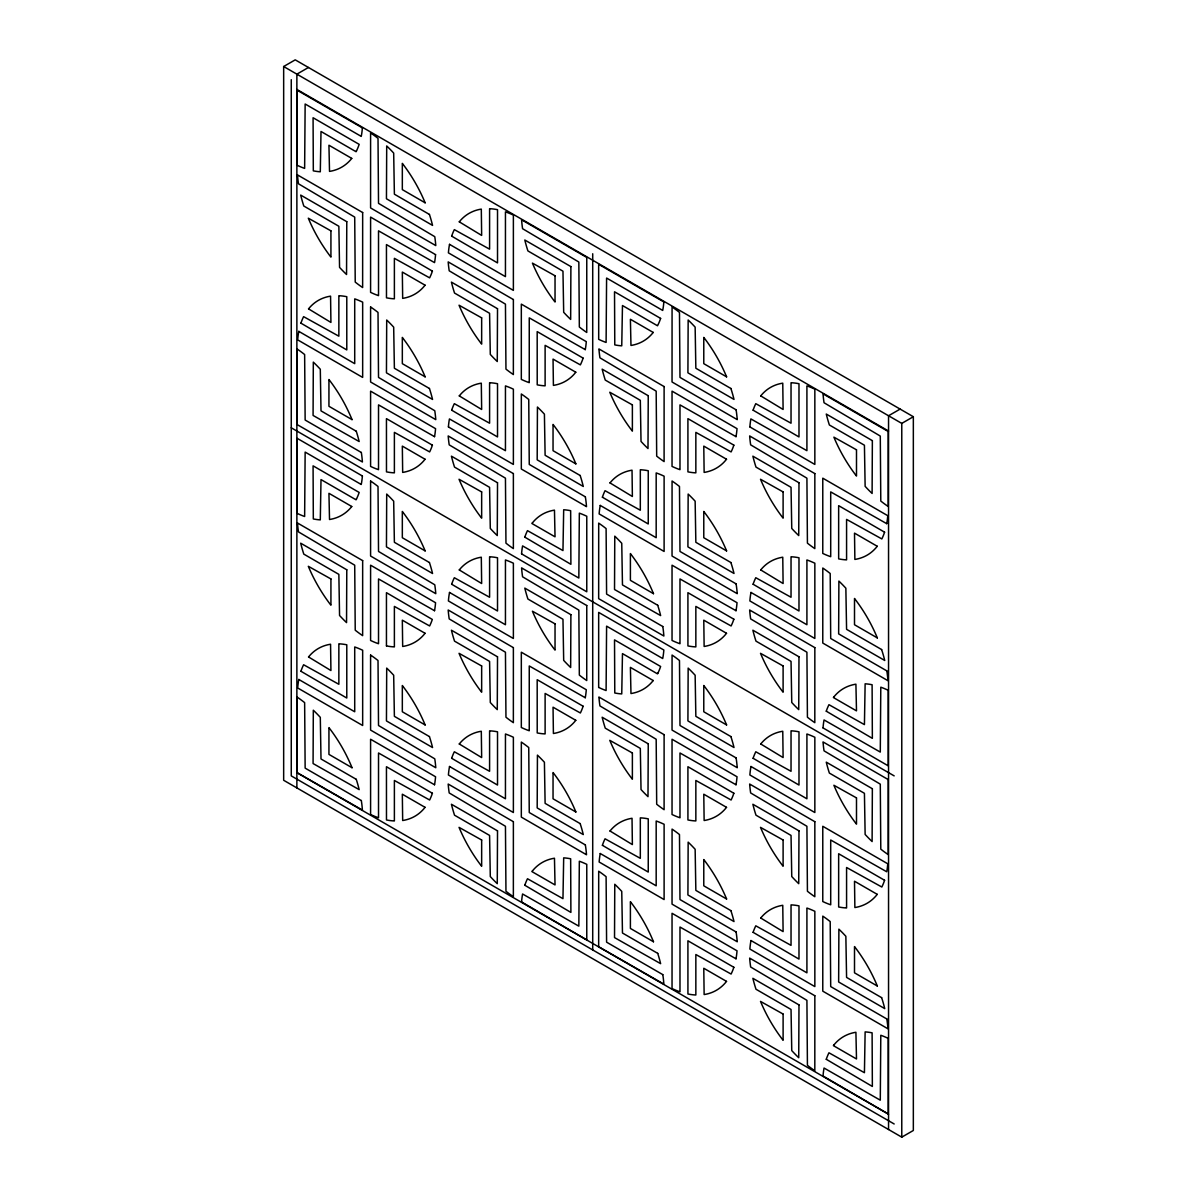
<?xml version="1.0" encoding="UTF-8"?>
<svg xmlns="http://www.w3.org/2000/svg" width="1197" height="1197" viewBox="0 0 1197 1197"><rect width="100%" height="100%" fill="white"/><g stroke="black" fill="none" stroke-linecap="round" stroke-linejoin="round"><path stroke-width="1.5" d="M283.659 66.523L295.225 59.85L913.341 416.721L913.341 1130.477L901.775 1137.15L283.659 780.279L283.659 66.523L901.775 423.394L913.341 416.721M308.452 67.481L296.871 74.169L296.871 787.91M900.129 409.09L888.548 415.763L888.548 1129.519M296.871 89.431L888.548 431.04M660.624 318.402L614.525 291.784L614.779 344.886A100.967 58.294 60 0 0 621.752 345.828L622.47 305.534L657.512 325.764L657.946 324.941A100.967 58.294 60 0 0 660.624 318.417M749.861 426.91L814.843 464.436L814.843 389.175L813.556 388.561A100.967 58.294 60 0 0 807.631 386.152L806.913 385.913L806.913 450.685L750.878 418.92A100.967 58.294 60 0 0 749.876 426.895M435.558 254.617L370.591 217.106L370.591 292.367L371.878 292.966A100.967 58.294 60 0 0 377.788 295.375L378.521 295.629L378.521 230.841L434.541 262.607A100.967 58.294 60 0 0 435.558 254.647M448.411 426.925L513.378 464.436L513.378 389.175L512.092 388.561A100.967 58.294 60 0 0 506.181 386.167L505.448 385.913L505.448 450.7L449.429 418.935A100.967 58.294 60 0 0 448.411 426.895M291.26 427.793L894.174 775.88M887.755 863.785L822.773 826.274L822.773 901.536L824.06 902.134A100.967 58.294 60 0 0 829.985 904.543L830.703 904.797L830.703 840.01L886.738 871.775A100.967 58.294 60 0 0 887.755 863.815M296.871 772.649L888.548 1114.242M894.174 1123.983L291.26 775.895L291.26 79.69M901.775 423.394L901.775 1137.15M598.665 687.437L598.665 612.4L663.841 650.031L663.722 651.452A100.967 58.294 60 0 1 662.854 657.781L662.704 658.53L606.595 626.151L606.101 690.549A100.967 58.294 60 0 1 598.695 687.437M592.71 253.749L592.71 949.939M386.451 645.901L386.451 592.68L432.312 619.447A100.967 58.294 60 0 1 429.633 625.956L394.382 606.415L394.382 646.889L393.454 646.844A100.967 58.294 60 0 1 386.481 645.916M370.591 132.912L370.591 207.949L435.768 245.58L435.648 244.008A100.967 58.294 60 0 0 434.765 236.677L378.521 203.355L378.013 138.373A100.967 58.294 60 0 0 370.606 132.927M370.591 306.956L370.591 381.993L435.768 419.623L435.648 418.067A100.967 58.294 60 0 0 434.765 410.721L378.521 377.414L378.013 312.417A100.967 58.294 60 0 0 370.606 306.986M370.591 481.014L370.591 556.036L435.768 593.667L435.648 592.111A100.967 58.294 60 0 0 434.765 584.779L378.521 551.458L378.013 486.476A100.967 58.294 60 0 0 370.606 481.029M370.591 655.058L370.591 730.08L435.768 767.726L435.648 766.155A100.967 58.294 60 0 0 434.765 758.823L378.521 725.502L378.013 660.52A100.967 58.294 60 0 0 370.606 655.073M521.563 553.867L586.769 591.797L586.769 516.251A100.967 58.294 60 0 0 579.333 513.139L578.839 578.046L522.58 545.907A100.967 58.294 60 0 0 521.563 553.867M521.563 901.954L586.769 939.884L586.769 864.339A100.967 58.294 60 0 0 579.333 861.227L578.839 926.149L522.58 893.994A100.967 58.294 60 0 0 521.563 901.954M823.027 727.911L888.219 765.841L888.219 690.295A100.967 58.294 60 0 0 880.797 687.183L880.289 752.09L824.045 719.951A100.967 58.294 60 0 0 823.027 727.911M823.027 1076.013L888.219 1113.928L888.219 1038.383A100.967 58.294 60 0 0 880.797 1035.27L880.289 1100.193L824.045 1068.038A100.967 58.294 60 0 0 823.027 1076.013M362.392 127.884L362.257 129.306A100.967 58.294 60 0 1 361.389 135.635L361.24 136.398L305.145 104.004L304.637 168.403A100.967 58.294 60 0 1 297.23 165.306L297.2 90.254L362.392 127.884M362.392 475.987L362.257 477.408A100.967 58.294 60 0 1 361.389 483.738L361.24 484.486L305.145 452.092L304.637 516.505A100.967 58.294 60 0 1 297.23 513.393L297.2 438.356L362.392 475.987M663.841 301.943L663.722 303.35A100.967 58.294 60 0 1 662.854 309.679L662.704 310.442L606.595 278.048L606.101 342.447A100.967 58.294 60 0 1 598.695 339.35L598.665 264.313L663.841 301.943M298.801 331.374L298.696 331.898A100.967 58.294 60 0 0 297.679 339.873L362.661 377.414L362.661 302.153L361.359 301.539A100.967 58.294 60 0 0 355.449 299.13L354.716 298.891L354.716 363.664L298.801 331.374M298.801 679.477L298.696 680.001A100.967 58.294 60 0 0 297.679 687.961L362.661 725.502L362.661 650.24L361.359 649.642A100.967 58.294 60 0 0 355.449 647.233L354.716 646.979L354.716 711.766L298.801 679.477M449.518 244.353L449.429 244.876A100.967 58.294 60 0 0 448.411 252.851L513.378 290.392L513.378 215.116L512.092 214.517A100.967 58.294 60 0 0 506.181 212.108L505.448 211.854L505.448 276.642L449.518 244.353M434.541 436.651L378.521 404.885L378.521 469.673L377.788 469.419A100.967 58.294 60 0 1 371.878 467.025L370.591 466.411L370.591 391.15L435.558 428.661A100.967 58.294 60 0 1 434.541 436.651M434.541 610.709L378.521 578.944L378.521 643.717L377.788 643.477A100.967 58.294 60 0 1 371.878 641.068L370.591 640.47L370.591 565.193L435.558 602.719A100.967 58.294 60 0 1 434.541 610.709M449.518 592.455L449.429 592.979A100.967 58.294 60 0 0 448.411 600.939L513.378 638.48L513.378 563.218L512.092 562.62A100.967 58.294 60 0 0 506.181 560.211L505.448 559.957L505.448 624.744L449.518 592.455M434.541 784.753L378.521 752.988L378.521 817.775L377.788 817.521A100.967 58.294 60 0 1 371.878 815.112L370.591 814.514L370.591 739.252L435.558 776.763A100.967 58.294 60 0 1 434.541 784.753M449.518 766.499L449.429 767.023A100.967 58.294 60 0 0 448.411 774.983L513.378 812.524L513.378 737.262L512.092 736.664A100.967 58.294 60 0 0 506.181 734.255L505.448 734L505.448 798.788L449.518 766.499M585.273 349.629L529.254 317.863L529.254 382.651L528.52 382.397A100.967 58.294 60 0 1 522.61 379.988L521.323 379.389L521.323 304.128L586.291 341.639A100.967 58.294 60 0 1 585.273 349.629M600.251 505.433L600.146 505.957A100.967 58.294 60 0 0 599.143 513.917L664.111 551.458L664.111 476.197L662.824 475.583A100.967 58.294 60 0 0 656.914 473.189L656.18 472.935L656.18 537.722L600.251 505.433M585.273 697.731L529.254 665.966L529.254 730.754L528.52 730.499A100.967 58.294 60 0 1 522.61 728.09L521.323 727.492L521.323 652.215L586.291 689.741A100.967 58.294 60 0 1 585.273 697.731M600.251 853.521L600.146 854.045A100.967 58.294 60 0 0 599.143 862.005L664.111 899.56L664.111 824.284L662.824 823.686A100.967 58.294 60 0 0 656.914 821.277L656.18 821.022L656.18 885.81L600.251 853.521M736.005 436.651L679.986 404.885L679.986 469.673L679.253 469.419A100.967 58.294 60 0 1 673.342 467.01L672.041 466.411L672.041 391.15L737.023 428.661A100.967 58.294 60 0 1 736.005 436.651M736.005 610.709L679.986 578.944L679.986 643.717L679.253 643.477A100.967 58.294 60 0 1 673.342 641.068L672.041 640.455L672.041 565.193L737.023 602.704A100.967 58.294 60 0 1 736.005 610.709M750.983 592.455L750.878 592.979A100.967 58.294 60 0 0 749.876 600.939L814.843 638.48L814.843 563.218L813.556 562.62A100.967 58.294 60 0 0 807.631 560.211L806.913 559.957L806.913 624.744L750.983 592.455M736.005 784.753L679.986 752.988L679.986 817.775L679.253 817.521A100.967 58.294 60 0 1 673.342 815.112L672.041 814.514L672.041 739.252L737.023 776.763A100.967 58.294 60 0 1 736.005 784.753M750.983 766.499L750.878 767.023A100.967 58.294 60 0 0 749.876 774.983L814.843 812.524L814.843 737.262L813.556 736.664A100.967 58.294 60 0 0 807.631 734.255L806.913 734L806.913 798.788L750.983 766.499M736.005 958.797L679.986 927.032L679.986 991.819L679.253 991.565A100.967 58.294 60 0 1 673.342 989.156L672.041 988.557L672.041 913.296L737.023 950.807A100.967 58.294 60 0 1 736.005 958.797M750.983 940.543L750.878 941.066A100.967 58.294 60 0 0 749.876 949.041L814.843 986.582L814.843 911.306L813.556 910.708A100.967 58.294 60 0 0 807.631 908.299L806.913 908.059L806.913 972.832L750.983 940.543M886.738 523.673L830.703 491.907L830.703 556.695L829.985 556.44A100.967 58.294 60 0 1 824.06 554.031L822.773 553.433L822.773 478.172L887.755 515.683A100.967 58.294 60 0 1 886.738 523.673M300.926 323.16L346.786 349.928L346.786 296.706A100.967 58.294 60 0 0 339.783 295.764L338.856 295.719L338.856 336.192L303.604 316.651A100.967 58.294 60 0 0 300.926 323.16M300.926 671.263L346.786 698.031L346.786 644.794A100.967 58.294 60 0 0 339.783 643.866L338.856 643.806L338.856 684.28L303.604 664.754A100.967 58.294 60 0 0 300.926 671.263M432.401 271.106L432.312 271.345A100.967 58.294 60 0 1 429.633 277.854L394.382 258.328L394.382 298.801L393.454 298.756A100.967 58.294 60 0 1 386.481 297.814L386.451 244.577L432.401 271.106M451.658 236.138L497.518 262.906L497.518 209.684A100.967 58.294 60 0 0 490.516 208.742L489.588 208.697L489.588 249.171L454.336 229.629A100.967 58.294 60 0 0 451.658 236.138M432.401 445.164L432.312 445.404A100.967 58.294 60 0 1 429.633 451.912L394.382 432.371L394.382 472.845L393.454 472.8A100.967 58.294 60 0 1 386.481 471.857L386.451 418.636L432.401 445.164M451.658 410.182L497.518 436.95L497.518 383.728A100.967 58.294 60 0 0 490.516 382.786L489.588 382.741L489.588 423.214L454.336 403.673A100.967 58.294 60 0 0 451.658 410.182M451.658 584.241L497.518 610.994L497.518 557.772A100.967 58.294 60 0 0 490.516 556.829L489.588 556.785L489.588 597.258L454.336 577.732A100.967 58.294 60 0 0 451.658 584.241M432.401 793.252L432.312 793.491A100.967 58.294 60 0 1 429.633 800L394.382 780.474L394.382 820.947L393.454 820.903A100.967 58.294 60 0 1 386.481 819.96L386.451 766.723L432.401 793.252M451.658 758.285L497.518 785.052L497.518 731.816A100.967 58.294 60 0 0 490.516 730.888L489.588 730.843L489.588 771.302L454.336 751.776A100.967 58.294 60 0 0 451.658 758.285M524.81 537.154L570.894 564.311L570.655 510.7A100.967 58.294 60 0 0 563.682 509.757L562.964 550.575L527.488 530.645A100.967 58.294 60 0 0 524.81 537.154M583.119 358.127L583.044 358.367A100.967 58.294 60 0 1 580.365 364.876L545.114 345.349L545.114 385.823L544.186 385.778A100.967 58.294 60 0 1 537.214 384.836L537.184 331.614L583.119 358.127M602.39 497.204L648.25 523.972L648.25 470.75A100.967 58.294 60 0 0 641.248 469.808L640.32 469.763L640.32 510.236L605.054 490.695A100.967 58.294 60 0 0 602.39 497.204M524.81 885.256L570.894 912.413L570.655 858.788A100.967 58.294 60 0 0 563.682 857.86L562.964 898.663L527.488 878.748A100.967 58.294 60 0 0 524.81 885.256M583.119 706.23L583.044 706.469A100.967 58.294 60 0 1 580.365 712.978L545.114 693.437L545.114 733.911L544.186 733.866A100.967 58.294 60 0 1 537.214 732.938L537.184 679.701L583.119 706.23M602.39 845.306L648.25 872.074L648.25 818.853A100.967 58.294 60 0 0 641.248 817.91L640.32 817.865L640.32 858.339L605.054 838.798A100.967 58.294 60 0 0 602.39 845.306M733.851 445.149L733.776 445.389A100.967 58.294 60 0 1 731.098 451.912L695.846 432.371L695.846 472.845L694.918 472.8A100.967 58.294 60 0 1 687.931 471.857L687.916 418.636L733.851 445.149M753.108 410.182L798.983 436.95L798.983 383.728A100.967 58.294 60 0 0 791.98 382.786L791.037 382.741L791.037 423.214L755.786 403.673A100.967 58.294 60 0 0 753.108 410.182M733.851 619.208L733.776 619.447A100.967 58.294 60 0 1 731.098 625.956L695.846 606.415L695.846 646.889L694.918 646.844A100.967 58.294 60 0 1 687.931 645.916L687.916 592.68L733.851 619.208M753.108 584.241L798.983 610.994L798.983 557.772A100.967 58.294 60 0 0 791.98 556.829L791.037 556.785L791.037 597.258L755.786 577.717A100.967 58.294 60 0 0 753.108 584.241M733.851 793.252L733.776 793.491A100.967 58.294 60 0 1 731.098 800L695.846 780.474L695.846 820.933L694.918 820.888A100.967 58.294 60 0 1 687.931 819.96L687.916 766.723L733.851 793.252M753.108 758.285L798.983 785.052L798.983 731.816A100.967 58.294 60 0 0 791.98 730.873L791.037 730.828L791.037 771.302L755.786 751.776A100.967 58.294 60 0 0 753.108 758.285M733.851 967.296L733.776 967.535A100.967 58.294 60 0 1 731.098 974.044L695.846 954.518L695.846 994.991L694.918 994.946A100.967 58.294 60 0 1 687.931 994.004L687.916 940.782L733.851 967.296M753.108 932.328L798.983 959.096L798.983 905.875A100.967 58.294 60 0 0 791.98 904.932L791.037 904.887L791.037 945.361L755.786 925.82A100.967 58.294 60 0 0 753.108 932.328M826.274 711.198L872.359 738.354L872.104 684.744A100.967 58.294 60 0 0 865.132 683.801L864.429 724.619L828.952 704.689A100.967 58.294 60 0 0 826.274 711.198M884.583 532.171L884.508 532.411A100.967 58.294 60 0 1 881.83 538.934L846.578 519.393L846.578 559.867L845.651 559.822A100.967 58.294 60 0 1 838.663 558.879L838.648 505.658L884.583 532.171M826.274 1059.3L872.359 1086.457L872.104 1032.831A100.967 58.294 60 0 0 865.132 1031.904L864.429 1072.707L828.952 1052.791A100.967 58.294 60 0 0 826.274 1059.3M884.583 880.274L884.508 880.513A100.967 58.294 60 0 1 881.83 887.022L846.578 867.496L846.578 907.969L845.651 907.91A100.967 58.294 60 0 1 838.663 906.982L838.648 853.745L884.583 880.274M356.482 150.882L356.063 151.72L321.005 131.475L320.302 171.784A100.967 58.294 60 0 1 313.315 170.842L313.075 117.74L359.175 144.358A100.967 58.294 60 0 1 356.482 150.882M356.482 498.984L356.063 499.807L321.005 479.578L320.302 519.872A100.967 58.294 60 0 1 313.315 518.944L313.075 465.842L359.175 492.446A100.967 58.294 60 0 1 356.482 498.984M657.946 673.028L657.512 673.866L622.47 653.622L621.752 693.916A100.967 58.294 60 0 1 614.779 692.988L614.525 639.886L660.624 666.49A100.967 58.294 60 0 1 657.946 673.028M351.753 158.393L351.544 158.677A100.967 58.294 60 0 1 346.277 164.004L345.305 164.767A100.967 58.294 60 0 1 337.913 169.046L336.761 169.495A100.967 58.294 60 0 1 329.519 171.395L328.936 145.226L351.753 158.393M308.542 308.871L330.926 322.442L330.567 296.153A100.967 58.294 60 0 0 323.31 298.053L322.173 298.502A100.967 58.294 60 0 0 314.781 302.766L313.809 303.529A100.967 58.294 60 0 0 308.542 308.871M459.274 221.834L481.658 235.42L481.299 209.116A100.967 58.294 60 0 0 474.042 211.016L472.905 211.48A100.967 58.294 60 0 0 465.513 215.744L464.541 216.507A100.967 58.294 60 0 0 459.274 221.834M425.055 285.185L424.696 285.649A100.967 58.294 60 0 1 419.429 290.976L418.456 291.739A100.967 58.294 60 0 1 411.065 296.018L409.928 296.467A100.967 58.294 60 0 1 402.671 298.367L402.327 272.063L425.055 285.185M351.753 506.496L351.544 506.78A100.967 58.294 60 0 1 346.277 512.107L345.305 512.87A100.967 58.294 60 0 1 337.913 517.134L336.761 517.598A100.967 58.294 60 0 1 329.519 519.498L328.936 493.314L351.753 506.496M459.274 395.893L481.658 409.479L481.299 383.175A100.967 58.294 60 0 0 474.042 385.075L472.905 385.524A100.967 58.294 60 0 0 465.513 389.788L464.541 390.551A100.967 58.294 60 0 0 459.274 395.893M425.055 459.244L424.696 459.693A100.967 58.294 60 0 1 419.429 465.035L418.456 465.798A100.967 58.294 60 0 1 411.065 470.062L409.928 470.511A100.967 58.294 60 0 1 402.671 472.411L402.327 446.107L425.055 459.244M308.542 656.958L330.926 670.544L330.567 644.24A100.967 58.294 60 0 0 323.31 646.141L322.173 646.604A100.967 58.294 60 0 0 314.781 650.869L313.809 651.632A100.967 58.294 60 0 0 308.542 656.958M575.787 372.207L575.428 372.671A100.967 58.294 60 0 1 570.161 378.013L569.188 378.761A100.967 58.294 60 0 1 561.797 383.04L560.66 383.489A100.967 58.294 60 0 1 553.403 385.389L553.044 359.085L575.787 372.207M459.274 569.937L481.658 583.523L481.299 557.218A100.967 58.294 60 0 0 474.042 559.119L472.905 559.568A100.967 58.294 60 0 0 465.513 563.847L464.541 564.61A100.967 58.294 60 0 0 459.274 569.937M653.218 332.437L652.993 332.721A100.967 58.294 60 0 1 647.727 338.063L646.769 338.811A100.967 58.294 60 0 1 639.363 343.09L638.225 343.539A100.967 58.294 60 0 1 630.969 345.439L630.4 319.27L653.218 332.437M425.055 633.288L424.696 633.752A100.967 58.294 60 0 1 419.429 639.078L418.456 639.841A100.967 58.294 60 0 1 411.065 644.106L409.928 644.57A100.967 58.294 60 0 1 402.671 646.47L402.327 620.166L425.055 633.288M532.426 522.865L531.932 523.493L555.034 536.825L554.465 510.146A100.967 58.294 60 0 0 547.209 512.047L546.056 512.496A100.967 58.294 60 0 0 537.707 517.523L536.765 518.331A100.967 58.294 60 0 0 532.426 522.865M610.006 482.915L632.375 496.501L632.031 470.197A100.967 58.294 60 0 0 624.774 472.097L623.637 472.546A100.967 58.294 60 0 0 616.246 476.81L615.273 477.573A100.967 58.294 60 0 0 610.006 482.915M459.274 743.98L481.658 757.566L481.299 731.262A100.967 58.294 60 0 0 474.042 733.163L472.905 733.626A100.967 58.294 60 0 0 465.513 737.891L464.541 738.654A100.967 58.294 60 0 0 459.274 743.98M425.055 807.332L424.696 807.795A100.967 58.294 60 0 1 419.429 813.122L418.456 813.885A100.967 58.294 60 0 1 411.065 818.164L409.928 818.613A100.967 58.294 60 0 1 402.671 820.514L402.327 794.209L425.055 807.332M760.738 395.893L783.107 409.464L782.763 383.175A100.967 58.294 60 0 0 775.506 385.06L774.369 385.524A100.967 58.294 60 0 0 766.963 389.788L766.005 390.551A100.967 58.294 60 0 0 760.738 395.893M726.519 459.244L726.16 459.693A100.967 58.294 60 0 1 720.893 465.035L719.921 465.783A100.967 58.294 60 0 1 712.529 470.062L711.392 470.511A100.967 58.294 60 0 1 704.135 472.411L703.776 446.107L726.519 459.244M575.787 720.31L575.428 720.774A100.967 58.294 60 0 1 570.161 726.1L569.188 726.863A100.967 58.294 60 0 1 561.797 731.128L560.66 731.591A100.967 58.294 60 0 1 553.403 733.492L553.044 707.188L575.787 720.31M653.218 680.539L652.993 680.824A100.967 58.294 60 0 1 647.727 686.15L646.769 686.913A100.967 58.294 60 0 1 639.363 691.178L638.225 691.642A100.967 58.294 60 0 1 630.969 693.542L630.4 667.372L653.218 680.539M760.738 569.937L783.107 583.523L782.763 557.218A100.967 58.294 60 0 0 775.506 559.119L774.369 559.568A100.967 58.294 60 0 0 766.963 563.832L766.005 564.595A100.967 58.294 60 0 0 760.738 569.937M532.426 870.952L531.932 871.596L555.034 884.927L554.465 858.234A100.967 58.294 60 0 0 547.209 860.134L546.056 860.598A100.967 58.294 60 0 0 537.707 865.626L536.765 866.419A100.967 58.294 60 0 0 532.426 870.952M726.519 633.288L726.16 633.737A100.967 58.294 60 0 1 720.893 639.078L719.921 639.841A100.967 58.294 60 0 1 712.529 644.106L711.392 644.57A100.967 58.294 60 0 1 704.135 646.455L703.776 620.166L726.519 633.288M610.006 831.002L632.375 844.588L632.031 818.284A100.967 58.294 60 0 0 624.774 820.184L623.637 820.648A100.967 58.294 60 0 0 616.246 824.913L615.273 825.676A100.967 58.294 60 0 0 610.006 831.002M877.236 546.266L876.892 546.715A100.967 58.294 60 0 1 871.611 552.056L870.653 552.819A100.967 58.294 60 0 1 863.261 557.084L862.109 557.533A100.967 58.294 60 0 1 854.867 559.433L854.508 533.129L877.236 546.266M760.738 743.98L783.107 757.566L782.763 731.262A100.967 58.294 60 0 0 775.506 733.163L774.369 733.611A100.967 58.294 60 0 0 766.963 737.891L766.005 738.654A100.967 58.294 60 0 0 760.738 743.98M726.519 807.332L726.16 807.795A100.967 58.294 60 0 1 720.893 813.122L719.921 813.885A100.967 58.294 60 0 1 712.529 818.149L711.392 818.613A100.967 58.294 60 0 1 704.135 820.514L703.776 794.209L726.519 807.332M833.89 696.908L833.396 697.537L856.498 710.868L855.915 684.19A100.967 58.294 60 0 0 848.658 686.09L847.521 686.539A100.967 58.294 60 0 0 839.157 691.567L838.214 692.375A100.967 58.294 60 0 0 833.89 696.908M760.738 918.024L783.107 931.61L782.763 905.306A100.967 58.294 60 0 0 775.506 907.206L774.369 907.67A100.967 58.294 60 0 0 766.963 911.934L766.005 912.698A100.967 58.294 60 0 0 760.738 918.024M726.519 981.375L726.16 981.839A100.967 58.294 60 0 1 720.893 987.166L719.921 987.929A100.967 58.294 60 0 1 712.529 992.208L711.392 992.657A100.967 58.294 60 0 1 704.135 994.557L703.776 968.253L726.519 981.375M877.236 894.354L876.892 894.817A100.967 58.294 60 0 1 871.611 900.144L870.653 900.907A100.967 58.294 60 0 1 863.261 905.171L862.109 905.635A100.967 58.294 60 0 1 854.867 907.535L854.508 881.231L877.236 894.354M833.89 1044.996L833.396 1045.639L856.498 1058.971L855.915 1032.278A100.967 58.294 60 0 0 848.658 1034.178L847.521 1034.642A100.967 58.294 60 0 0 839.157 1039.669L838.214 1040.462A100.967 58.294 60 0 0 833.89 1044.996M586.769 257.43L521.593 219.799L521.712 221.37A100.967 58.294 60 0 0 522.58 228.702L578.839 262.023L579.333 327.005A100.967 58.294 60 0 0 586.739 332.452L586.769 257.43M888.219 431.489L823.042 393.858L823.162 395.414A100.967 58.294 60 0 0 824.045 402.746L880.289 436.067L880.797 501.049A100.967 58.294 60 0 0 888.204 506.496L888.219 431.489M570.894 266.602L524.81 240.013A100.967 58.294 60 0 0 527.488 249.619L527.922 250.936L562.964 271.18L563.682 312.297A100.967 58.294 60 0 0 570.655 319.419L570.894 266.602M872.359 440.646L826.274 414.057A100.967 58.294 60 0 0 828.952 423.663L829.371 424.98L864.429 445.224L865.132 486.341A100.967 58.294 60 0 0 872.104 493.463L872.359 440.646M555.034 275.759L532.426 263.116A100.967 58.294 60 0 0 537.707 274.532L538.665 276.402A100.967 58.294 60 0 0 546.056 289.225L547.209 290.991A100.967 58.294 60 0 0 554.465 301.27L555.034 302.003L555.034 275.759M856.498 449.803L833.89 437.159A100.967 58.294 60 0 0 839.157 448.576L840.129 450.461A100.967 58.294 60 0 0 847.521 463.269L848.658 465.035A100.967 58.294 60 0 0 855.915 475.314L856.498 476.047L856.498 449.803M425.144 202.802L402.327 189.62L402.327 163.376L402.895 164.109A100.967 58.294 60 0 1 410.152 174.388L411.289 176.154A100.967 58.294 60 0 1 418.681 188.976L419.653 190.847A100.967 58.294 60 0 1 424.92 202.263L425.144 202.802M726.594 376.846L703.776 363.664L703.776 337.419L704.36 338.153A100.967 58.294 60 0 1 711.602 348.432L712.754 350.212A100.967 58.294 60 0 1 720.145 363.02L721.103 364.89A100.967 58.294 60 0 1 726.384 376.307L726.594 376.846M429.439 214.443L394.382 194.198L393.678 153.081A100.967 58.294 60 0 0 386.706 145.959L386.451 198.777L432.551 225.395A100.967 58.294 60 0 0 429.858 215.759L429.439 214.443M730.888 388.486L695.846 368.242L695.143 327.125A100.967 58.294 60 0 0 688.155 320.018L687.916 372.821L734 399.409A100.967 58.294 60 0 0 731.322 389.803L730.888 388.486M736.08 409.793L679.986 377.414L679.477 312.417A100.967 58.294 60 0 0 672.071 306.971L672.041 381.993L737.232 419.623L737.098 418.052A100.967 58.294 60 0 0 736.23 410.721L736.08 409.793M362.661 212.527L297.469 174.897L297.604 176.453A100.967 58.294 60 0 0 298.472 183.784L354.716 217.106L355.225 282.088A100.967 58.294 60 0 0 362.631 287.534L362.661 212.527M513.378 299.549L448.202 261.919L448.321 263.475A100.967 58.294 60 0 0 449.204 270.806L505.448 304.128L505.957 369.11A100.967 58.294 60 0 0 513.363 374.556L513.378 299.549M664.111 386.571L598.934 348.94L599.054 350.497A100.967 58.294 60 0 0 599.936 357.828L656.18 391.15L656.689 456.132A100.967 58.294 60 0 0 664.096 461.578L664.111 386.571M814.843 473.593L749.666 435.962L749.786 437.518A100.967 58.294 60 0 0 750.654 444.85L806.913 478.172L807.421 543.154A100.967 58.294 60 0 0 814.813 548.6L814.843 473.593M346.786 221.684L300.701 195.096A100.967 58.294 60 0 0 303.38 204.702L303.799 206.034L338.856 226.263L339.559 267.38A100.967 58.294 60 0 0 346.546 274.502L346.786 221.684M497.518 308.706L451.434 282.133A100.967 58.294 60 0 0 454.112 291.724L454.531 293.056L489.588 313.285L490.291 354.402A100.967 58.294 60 0 0 497.264 361.524L497.518 308.706M648.25 395.728L602.166 369.155A100.967 58.294 60 0 0 604.844 378.746L605.263 380.077L640.32 400.307L641.023 441.424A100.967 58.294 60 0 0 647.996 448.546L648.25 395.728M798.983 482.75L752.883 456.177A100.967 58.294 60 0 0 755.561 465.768L755.995 467.099L791.037 487.329L791.756 528.446A100.967 58.294 60 0 0 798.728 535.568L798.983 482.75M330.926 230.841L308.317 218.198A100.967 58.294 60 0 0 313.584 229.615L314.557 231.5A100.967 58.294 60 0 0 321.948 244.308L323.1 246.073A100.967 58.294 60 0 0 330.342 256.353L330.926 257.101L330.926 230.841M481.658 317.863L459.05 305.22A100.967 58.294 60 0 0 464.316 316.636L465.289 318.522A100.967 58.294 60 0 0 472.68 331.33L473.817 333.095A100.967 58.294 60 0 0 481.074 343.374L481.658 344.123L481.658 317.863M632.375 404.885L609.782 392.242A100.967 58.294 60 0 0 615.049 403.673L616.021 405.544A100.967 58.294 60 0 0 623.413 418.352L624.55 420.132A100.967 58.294 60 0 0 631.807 430.396L632.375 431.144L632.375 404.885M783.107 491.907L760.514 479.264A100.967 58.294 60 0 0 765.781 490.695L766.738 492.565A100.967 58.294 60 0 0 774.145 505.373L775.282 507.154A100.967 58.294 60 0 0 782.539 517.418L783.107 518.166L783.107 491.907M425.144 376.846L402.327 363.664L402.327 337.419L402.895 338.167A100.967 58.294 60 0 1 410.152 348.432L411.289 350.212A100.967 58.294 60 0 1 418.681 363.02L419.653 364.89A100.967 58.294 60 0 1 424.92 376.307L425.144 376.846M575.862 463.867L553.044 450.685L553.044 424.441L553.627 425.189A100.967 58.294 60 0 1 560.884 435.454L562.021 437.234A100.967 58.294 60 0 1 569.413 450.042L570.385 451.912A100.967 58.294 60 0 1 575.652 463.329L575.862 463.867M726.594 550.889L703.776 537.722L703.776 511.463L704.36 512.211A100.967 58.294 60 0 1 711.602 522.476L712.754 524.256A100.967 58.294 60 0 1 720.145 537.064L721.103 538.934A100.967 58.294 60 0 1 726.384 550.366L726.594 550.889M877.326 637.911L854.508 624.744L854.508 598.485L855.077 599.233A100.967 58.294 60 0 1 862.334 609.497L863.486 611.278A100.967 58.294 60 0 1 870.877 624.086L871.835 625.956A100.967 58.294 60 0 1 877.117 637.388L877.326 637.911M429.439 388.486L394.382 368.257L393.678 327.14A100.967 58.294 60 0 0 386.706 320.018L386.451 372.836L432.551 399.439A100.967 58.294 60 0 0 429.858 389.803L429.439 388.486M580.171 475.508L545.114 455.279L544.411 414.162A100.967 58.294 60 0 0 537.438 407.04L537.184 459.857L583.283 486.461A100.967 58.294 60 0 0 580.59 476.825L580.171 475.508M730.888 562.53L695.846 542.301L695.143 501.184A100.967 58.294 60 0 0 688.155 494.062L687.916 546.879L734 573.453A100.967 58.294 60 0 0 731.322 563.847L730.888 562.53M881.62 649.552L846.578 629.323L845.86 588.206A100.967 58.294 60 0 0 838.888 581.084L838.648 633.901L884.733 660.475A100.967 58.294 60 0 0 882.054 650.884L881.62 649.552M585.348 496.83L529.254 464.436L528.745 399.454A100.967 58.294 60 0 0 521.338 394.008L521.323 469.015L586.5 506.645L586.38 505.089A100.967 58.294 60 0 0 585.498 497.743L585.348 496.83M736.08 583.852L679.986 551.458L679.477 486.476A100.967 58.294 60 0 0 672.071 481.029L672.041 556.036L737.232 593.667L737.098 592.111A100.967 58.294 60 0 0 736.23 584.779L736.08 583.852M886.812 670.874L830.703 638.48L830.209 573.498A100.967 58.294 60 0 0 822.803 568.051L822.773 643.058L887.95 680.689L887.83 679.133A100.967 58.294 60 0 0 886.962 671.801L886.812 670.874M513.378 473.593L448.202 435.962L448.321 437.518A100.967 58.294 60 0 0 449.204 444.865L505.448 478.172L505.957 543.154A100.967 58.294 60 0 0 513.363 548.6L513.378 473.593M814.843 647.637L749.666 610.006L749.786 611.562A100.967 58.294 60 0 0 750.654 618.909L806.913 652.215L807.421 717.212A100.967 58.294 60 0 0 814.813 722.659L814.843 647.637M497.518 482.75L451.434 456.177A100.967 58.294 60 0 0 454.112 465.783L454.531 467.099L489.588 487.329L490.291 528.446A100.967 58.294 60 0 0 497.264 535.568L497.518 482.75M798.983 656.794L752.883 630.221A100.967 58.294 60 0 0 755.561 639.826L755.995 641.143L791.037 661.387L791.756 702.504A100.967 58.294 60 0 0 798.728 709.612L798.983 656.794M481.658 491.922L459.05 479.279A100.967 58.294 60 0 0 464.316 490.695L465.289 492.565A100.967 58.294 60 0 0 472.68 505.373L473.817 507.154A100.967 58.294 60 0 0 481.074 517.418L481.658 518.166L481.658 491.922M783.107 665.966L760.514 653.323A100.967 58.294 60 0 0 765.781 664.739L766.738 666.609A100.967 58.294 60 0 0 774.145 679.417L775.282 681.198A100.967 58.294 60 0 0 782.539 691.462L783.107 692.21L783.107 665.966M352.038 419.623L328.936 406.292L328.936 379.524L329.519 380.272A100.967 58.294 60 0 1 336.761 390.551L337.913 392.317A100.967 58.294 60 0 1 346.277 407.01L347.205 408.895A100.967 58.294 60 0 1 351.544 418.426L352.038 419.623M653.487 593.682L630.4 580.336L630.4 553.568L630.969 554.316A100.967 58.294 60 0 1 638.225 564.595L639.363 566.361A100.967 58.294 60 0 1 647.727 581.054L648.669 582.939A100.967 58.294 60 0 1 652.993 592.47L653.487 593.682M356.257 431.234L321.005 410.87L320.302 369.245A100.967 58.294 60 0 0 313.315 362.122L313.075 415.449L359.16 441.528A100.967 58.294 60 0 0 356.482 431.922L356.257 431.234M657.722 605.278L622.47 584.914L621.752 543.288A100.967 58.294 60 0 0 614.779 536.166L614.525 589.508L660.624 615.572A100.967 58.294 60 0 0 657.946 605.966L657.722 605.278M361.329 452.481L305.145 420.042L304.637 354.536A100.967 58.294 60 0 0 297.23 349.09L297.2 424.621L362.407 461.967A100.967 58.294 60 0 0 361.389 452.84L361.329 452.481M662.794 626.525L606.595 594.086L606.101 528.58A100.967 58.294 60 0 0 598.695 523.134L598.665 598.665L663.856 636.011A100.967 58.294 60 0 0 662.854 626.884L662.794 626.525M586.769 605.532L521.593 567.902L521.712 569.458A100.967 58.294 60 0 0 522.58 576.804L578.839 610.111L579.333 675.093A100.967 58.294 60 0 0 586.739 680.539L586.769 605.532M888.219 779.576L823.042 741.945L823.162 743.502A100.967 58.294 60 0 0 824.045 750.848L880.289 784.155L880.797 849.152A100.967 58.294 60 0 0 888.204 854.598L888.219 779.576M570.894 614.689L524.81 588.116A100.967 58.294 60 0 0 527.488 597.722L527.922 599.039L562.964 619.268L563.682 660.385A100.967 58.294 60 0 0 570.655 667.507L570.894 614.689M872.359 788.733L826.274 762.16A100.967 58.294 60 0 0 828.952 771.766L829.371 773.082L864.429 793.312L865.132 834.429A100.967 58.294 60 0 0 872.104 841.551L872.359 788.733M555.034 623.846L532.426 611.218A100.967 58.294 60 0 0 537.707 622.635L538.665 624.505A100.967 58.294 60 0 0 546.056 637.313L547.209 639.093A100.967 58.294 60 0 0 554.465 649.358L555.034 650.106L555.034 623.846M856.498 797.905L833.89 785.262A100.967 58.294 60 0 0 839.157 796.678L840.129 798.549A100.967 58.294 60 0 0 847.521 811.357L848.658 813.137A100.967 58.294 60 0 0 855.915 823.401L856.498 824.149L856.498 797.905M425.144 550.889L402.327 537.722L402.327 511.463L402.895 512.211A100.967 58.294 60 0 1 410.152 522.49L411.289 524.256A100.967 58.294 60 0 1 418.681 537.064L419.653 538.949A100.967 58.294 60 0 1 424.92 550.366L425.144 550.889M726.594 724.933L703.776 711.766L703.776 685.507L704.36 686.255A100.967 58.294 60 0 1 711.602 696.534L712.754 698.3A100.967 58.294 60 0 1 720.145 711.108L721.103 712.993A100.967 58.294 60 0 1 726.384 724.409L726.594 724.933M429.439 562.53L394.382 542.301L393.678 501.184A100.967 58.294 60 0 0 386.706 494.062L386.451 546.879L432.551 573.498A100.967 58.294 60 0 0 429.858 563.862L429.439 562.53M730.888 736.574L695.846 716.345L695.143 675.228A100.967 58.294 60 0 0 688.155 668.106L687.916 720.923L734 747.512A100.967 58.294 60 0 0 731.322 737.906L730.888 736.574M736.08 757.896L679.986 725.502L679.477 660.52A100.967 58.294 60 0 0 672.071 655.073L672.041 730.08L737.232 767.711L737.098 766.155A100.967 58.294 60 0 0 736.23 758.823L736.08 757.896M362.661 560.615L297.469 522.984L297.604 524.555A100.967 58.294 60 0 0 298.472 531.887L354.716 565.193L355.225 630.191A100.967 58.294 60 0 0 362.631 635.637L362.661 560.615M513.378 647.637L448.202 610.006L448.321 611.577A100.967 58.294 60 0 0 449.204 618.909L505.448 652.215L505.957 717.212A100.967 58.294 60 0 0 513.363 722.659L513.378 647.637M664.111 734.659L598.934 697.028L599.054 698.599A100.967 58.294 60 0 0 599.936 705.931L656.18 739.252L656.689 804.234A100.967 58.294 60 0 0 664.096 809.681L664.111 734.659M814.843 821.696L749.666 784.05L749.786 785.621A100.967 58.294 60 0 0 750.654 792.953L806.913 826.274L807.421 891.256A100.967 58.294 60 0 0 814.813 896.703L814.843 821.696M346.786 569.787L300.701 543.199A100.967 58.294 60 0 0 303.38 552.805L303.799 554.121L338.856 574.365L339.559 615.482A100.967 58.294 60 0 0 346.546 622.605L346.786 569.787M497.518 656.809L451.434 630.221A100.967 58.294 60 0 0 454.112 639.826L454.531 641.143L489.588 661.387L490.291 702.504A100.967 58.294 60 0 0 497.264 709.626L497.518 656.809M648.25 743.831L602.166 717.242A100.967 58.294 60 0 0 604.844 726.848L605.263 728.165L640.32 748.409L641.023 789.526A100.967 58.294 60 0 0 647.996 796.648L648.25 743.831M798.983 830.853L752.883 804.264A100.967 58.294 60 0 0 755.561 813.87L755.995 815.187L791.037 835.431L791.756 876.548A100.967 58.294 60 0 0 798.728 883.67L798.983 830.853M330.926 578.944L308.317 566.301A100.967 58.294 60 0 0 313.584 577.717L314.557 579.587A100.967 58.294 60 0 0 321.948 592.395L323.1 594.176A100.967 58.294 60 0 0 330.342 604.455L330.926 605.188L330.926 578.944M481.658 665.966L459.05 653.323A100.967 58.294 60 0 0 464.316 664.739L465.289 666.609A100.967 58.294 60 0 0 472.68 679.417L473.817 681.198A100.967 58.294 60 0 0 481.074 691.477L481.658 692.21L481.658 665.966M632.375 752.988L609.782 740.345A100.967 58.294 60 0 0 615.049 751.761L616.021 753.646A100.967 58.294 60 0 0 623.413 766.454L624.55 768.22A100.967 58.294 60 0 0 631.807 778.499L632.375 779.232L632.375 752.988M783.107 840.01L760.514 827.366A100.967 58.294 60 0 0 765.781 838.783L766.738 840.668A100.967 58.294 60 0 0 774.145 853.476L775.282 855.242A100.967 58.294 60 0 0 782.539 865.521L783.107 866.254L783.107 840.01M425.144 724.948L402.327 711.766L402.327 685.522L402.895 686.255A100.967 58.294 60 0 1 410.152 696.534L411.289 698.3A100.967 58.294 60 0 1 418.681 711.108L419.653 712.993A100.967 58.294 60 0 1 424.92 724.409L425.144 724.948M575.862 811.97L553.044 798.788L553.044 772.544L553.627 773.277A100.967 58.294 60 0 1 560.884 783.556L562.021 785.322A100.967 58.294 60 0 1 569.413 798.13L570.385 800.015A100.967 58.294 60 0 1 575.652 811.431L575.862 811.97M726.594 898.992L703.776 885.81L703.776 859.566L704.36 860.299A100.967 58.294 60 0 1 711.602 870.578L712.754 872.359A100.967 58.294 60 0 1 720.145 885.167L721.103 887.037A100.967 58.294 60 0 1 726.384 898.453L726.594 898.992M877.326 986.014L854.508 972.832L854.508 946.588L855.077 947.321A100.967 58.294 60 0 1 862.334 957.6L863.486 959.381A100.967 58.294 60 0 1 870.877 972.188L871.835 974.059A100.967 58.294 60 0 1 877.117 985.475L877.326 986.014M429.439 736.589L394.382 716.345L393.678 675.228A100.967 58.294 60 0 0 386.706 668.106L386.451 720.923L432.551 747.541A100.967 58.294 60 0 0 429.858 737.906L429.439 736.589M580.171 823.611L545.114 803.367L544.411 762.25A100.967 58.294 60 0 0 537.438 755.127L537.184 807.945L583.283 834.563A100.967 58.294 60 0 0 580.59 824.928L580.171 823.611M730.888 910.633L695.846 890.388L695.143 849.272A100.967 58.294 60 0 0 688.155 842.149L687.916 894.967L734 921.555A100.967 58.294 60 0 0 731.322 911.949L730.888 910.633M881.62 997.655L846.578 977.41L845.86 936.293A100.967 58.294 60 0 0 838.888 929.171L838.648 981.989L884.733 1008.607A100.967 58.294 60 0 0 882.054 998.971L881.62 997.655M585.348 844.917L529.254 812.524L528.745 747.541A100.967 58.294 60 0 0 521.338 742.095L521.323 817.117L586.5 854.748L586.38 853.177A100.967 58.294 60 0 0 585.498 845.845L585.348 844.917M736.08 931.939L679.986 899.56L679.477 834.563A100.967 58.294 60 0 0 672.071 829.117L672.041 904.139L737.232 941.77L737.098 940.199A100.967 58.294 60 0 0 736.23 932.867L736.08 931.939M886.812 1018.961L830.703 986.582L830.209 921.585A100.967 58.294 60 0 0 822.803 916.139L822.773 991.161L887.95 1028.792L887.83 1027.221A100.967 58.294 60 0 0 886.962 1019.889L886.812 1018.961M513.378 821.696L448.202 784.065L448.321 785.621A100.967 58.294 60 0 0 449.204 792.953L505.448 826.274L505.957 891.256A100.967 58.294 60 0 0 513.363 896.703L513.378 821.696M814.843 995.739L749.666 958.109L749.786 959.665A100.967 58.294 60 0 0 750.654 966.996L806.913 1000.318L807.421 1065.3A100.967 58.294 60 0 0 814.813 1070.746L814.843 995.739M497.518 830.853L451.434 804.264A100.967 58.294 60 0 0 454.112 813.87L454.531 815.202L489.588 835.431L490.291 876.548A100.967 58.294 60 0 0 497.264 883.67L497.518 830.853M798.983 1004.896L752.883 978.323A100.967 58.294 60 0 0 755.561 987.914L755.995 989.246L791.037 1009.475L791.756 1050.592A100.967 58.294 60 0 0 798.728 1057.714L798.983 1004.896M481.658 840.01L459.05 827.366A100.967 58.294 60 0 0 464.316 838.783L465.289 840.668A100.967 58.294 60 0 0 472.68 853.476L473.817 855.242A100.967 58.294 60 0 0 481.074 865.521L481.658 866.269L481.658 840.01M783.107 1014.054L760.514 1001.41A100.967 58.294 60 0 0 765.781 1012.827L766.738 1014.712A100.967 58.294 60 0 0 774.145 1027.52L775.282 1029.285A100.967 58.294 60 0 0 782.539 1039.565L783.107 1040.313L783.107 1014.054M352.038 767.726L328.936 754.394L328.936 727.626L329.519 728.375A100.967 58.294 60 0 1 336.761 738.639L337.913 740.419A100.967 58.294 60 0 1 346.277 755.098L347.205 756.983A100.967 58.294 60 0 1 351.544 766.514L352.038 767.726M653.487 941.77L630.4 928.438L630.4 901.67L630.969 902.418A100.967 58.294 60 0 1 638.225 912.683L639.363 914.463A100.967 58.294 60 0 1 647.727 929.141L648.669 931.027A100.967 58.294 60 0 1 652.993 940.558L653.487 941.77M356.257 779.322L321.005 758.973L320.302 717.347A100.967 58.294 60 0 0 313.315 710.225L313.075 763.551L359.16 789.616A100.967 58.294 60 0 0 356.482 780.01L356.257 779.322M657.722 953.366L622.47 933.017L621.752 891.391A100.967 58.294 60 0 0 614.779 884.269L614.525 937.595L660.624 963.66A100.967 58.294 60 0 0 657.946 954.054L657.722 953.366M361.329 800.569L305.145 768.13L304.637 702.624A100.967 58.294 60 0 0 297.23 697.178L297.2 772.708L362.407 810.07A100.967 58.294 60 0 0 361.389 800.928L361.329 800.569M662.794 974.627L606.595 942.174L606.101 876.683A100.967 58.294 60 0 0 598.695 871.236L598.665 946.752L663.856 984.114A100.967 58.294 60 0 0 662.854 974.986L662.794 974.627"/></g></svg>
